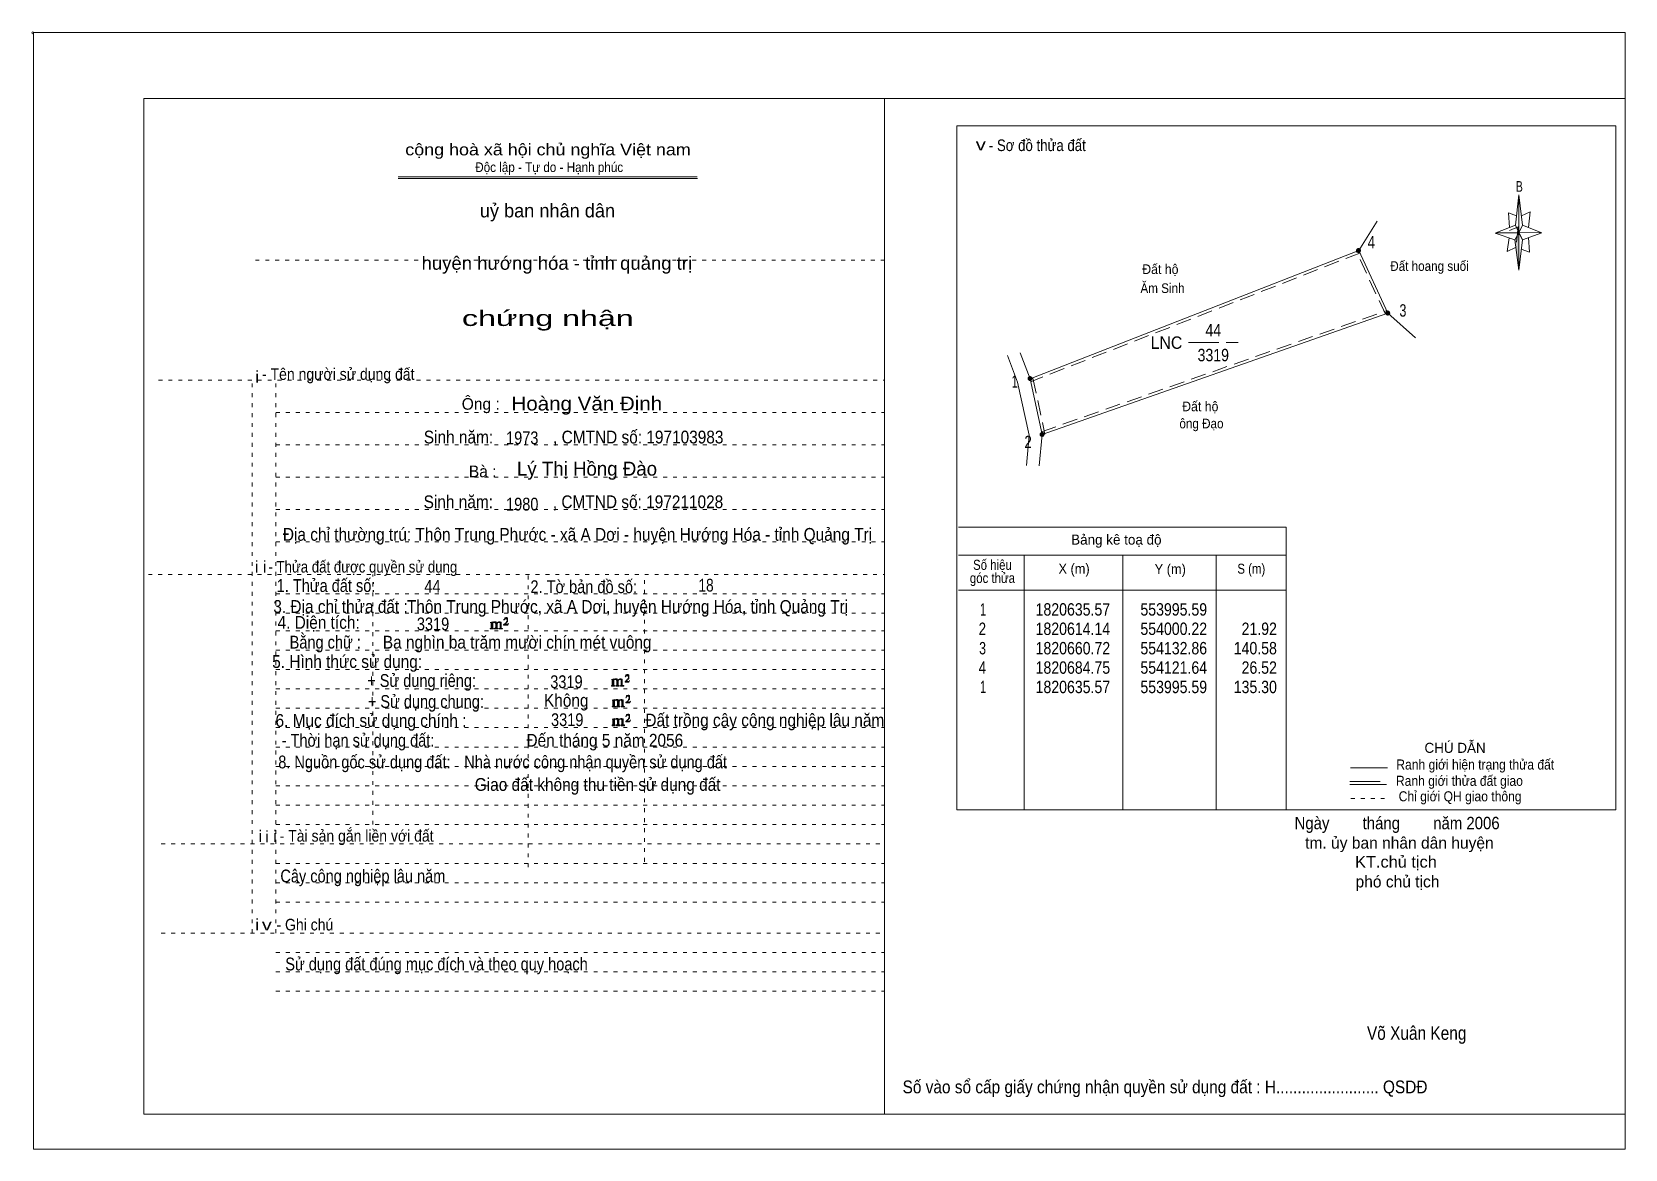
# Model space of a CAD drawing. Header units: centimetres. Extents: x -1.6 to 39.5, y -3.3 to 25.5.
import ezdxf
from ezdxf.enums import TextEntityAlignment as Align

# ---------------------------------------------------------------- set-up
doc = ezdxf.new("R2010")
doc.units = ezdxf.units.CM
doc.header["$LTSCALE"] = 0.13
for name, pattern in [('DOTTED', [1.5, 0.3, -1.2]), ('LONG_DASHED', [7.5, 6, -1.5]), ('MEDIUM_DASHED', [4.5, 3, -1.5])]:
    doc.linetypes.add(name, pattern=pattern)
for name, color, linetype, lineweight in [('1', 7, 'DOTTED', 13), ('10', 7, 'Continuous', 13), ('32', 7, 'LONG_DASHED', 13), ('33', 7, 'LONG_DASHED', 13), ('4', 7, 'Continuous', 13), ('5', 7, 'Continuous', 13), ('50', 7, 'Continuous', 13)]:
    doc.layers.add(name, color=color, linetype=linetype, lineweight=lineweight)
doc.layers.add('2', color=7, linetype='Continuous')
doc.layers.add('30', color=7, linetype='Continuous')

msp = doc.modelspace()

# ---------------------------------------------------------------- hatches: boundary and pattern name
at = {"layer": '32'}
for points in [[(32.685, 19.857, 1), (32.585, 19.857, 1)], [(33.439, 18.242, 1), (33.339, 18.242, 1)], [(24.215, 16.553, 1), (24.115, 16.553, 1)], [(24.526, 15.113, 1), (24.426, 15.113, 1)]]:
    msp.add_hatch(color=256, dxfattribs=at).paths.add_polyline_path(points)
at = {"layer": '5'}
msp.add_hatch(color=256, dxfattribs=at).paths.add_polyline_path([(36.77, 20.31), (36.77, 19.35), (36.67, 20.13)])
at = {"layer": '50'}
for points in [[(10.27, 10.13), (10.27, 10.12), (10.27, 10.11), (10.25, 10.11), (10.24, 10.11), (10.24, 10.1), (10.33, 10.1), (10.33, 10.11), (10.32, 10.11), (10.31, 10.11), (10.31, 10.12), (10.31, 10.13), (10.31, 10.24), (10.31, 10.25), (10.32, 10.26), (10.34, 10.26), (10.35, 10.26), (10.36, 10.26), (10.37, 10.25), (10.39, 10.22), (10.39, 10.13), (10.37, 10.12), (10.37, 10.11), (10.36, 10.11), (10.35, 10.11), (10.35, 10.1), (10.44, 10.1), (10.44, 10.11), (10.43, 10.11), (10.42, 10.11), (10.42, 10.12), (10.42, 10.13), (10.42, 10.24), (10.44, 10.26), (10.45, 10.26), (10.46, 10.26), (10.49, 10.26), (10.49, 10.25), (10.5, 10.24), (10.5, 10.22), (10.5, 10.13), (10.5, 10.12), (10.49, 10.11), (10.49, 10.11), (10.47, 10.11), (10.47, 10.1), (10.56, 10.1), (10.56, 10.11), (10.55, 10.11), (10.54, 10.11), (10.53, 10.12), (10.53, 10.13), (10.53, 10.2), (10.53, 10.25), (10.53, 10.26), (10.52, 10.27), (10.5, 10.28), (10.47, 10.28), (10.46, 10.28), (10.44, 10.27), (10.41, 10.25), (10.41, 10.26), (10.4, 10.28), (10.39, 10.28), (10.37, 10.28), (10.35, 10.28), (10.34, 10.28), (10.32, 10.26), (10.31, 10.26), (10.31, 10.25), (10.31, 10.25), (10.31, 10.26), (10.31, 10.28), (10.24, 10.26), (10.24, 10.26), (10.25, 10.26), (10.27, 10.25), (10.27, 10.24), (10.27, 10.23)], [(10.69, 10.19), (10.72, 10.24), (10.72, 10.24), (10.71, 10.22), (10.69, 10.22), (10.68, 10.22), (10.63, 10.22), (10.66, 10.26), (10.67, 10.27), (10.69, 10.28), (10.69, 10.3), (10.69, 10.32), (10.69, 10.34), (10.69, 10.35), (10.69, 10.37), (10.68, 10.38), (10.67, 10.38), (10.66, 10.39), (10.65, 10.39), (10.63, 10.38), (10.63, 10.38), (10.62, 10.37), (10.61, 10.35), (10.59, 10.33), (10.61, 10.33), (10.61, 10.35), (10.62, 10.35), (10.63, 10.36), (10.65, 10.36), (10.66, 10.36), (10.67, 10.35), (10.68, 10.35), (10.68, 10.32), (10.68, 10.3), (10.66, 10.28), (10.66, 10.26), (10.65, 10.25), (10.59, 10.2), (10.59, 10.19)], [(13.39, 8.66), (13.39, 8.65), (13.39, 8.64), (13.38, 8.64), (13.37, 8.64), (13.37, 8.62), (13.45, 8.62), (13.45, 8.64), (13.44, 8.64), (13.43, 8.64), (13.43, 8.65), (13.43, 8.66), (13.43, 8.77), (13.43, 8.78), (13.44, 8.79), (13.47, 8.79), (13.48, 8.79), (13.49, 8.79), (13.5, 8.78), (13.51, 8.74), (13.51, 8.66), (13.5, 8.65), (13.5, 8.64), (13.49, 8.64), (13.48, 8.64), (13.48, 8.62), (13.57, 8.62), (13.57, 8.64), (13.55, 8.64), (13.54, 8.64), (13.54, 8.65), (13.54, 8.66), (13.54, 8.77), (13.57, 8.79), (13.58, 8.79), (13.59, 8.79), (13.61, 8.79), (13.61, 8.78), (13.62, 8.77), (13.62, 8.74), (13.62, 8.66), (13.62, 8.65), (13.61, 8.64), (13.61, 8.64), (13.6, 8.64), (13.6, 8.62), (13.69, 8.62), (13.69, 8.64), (13.67, 8.64), (13.66, 8.64), (13.65, 8.65), (13.65, 8.66), (13.65, 8.73), (13.65, 8.78), (13.65, 8.79), (13.64, 8.8), (13.62, 8.81), (13.6, 8.81), (13.59, 8.81), (13.57, 8.8), (13.53, 8.78), (13.53, 8.79), (13.52, 8.81), (13.51, 8.81), (13.5, 8.81), (13.48, 8.81), (13.47, 8.81), (13.44, 8.79), (13.43, 8.79), (13.43, 8.78), (13.43, 8.78), (13.43, 8.79), (13.43, 8.81), (13.37, 8.79), (13.37, 8.79), (13.38, 8.79), (13.39, 8.78), (13.39, 8.77), (13.39, 8.76)], [(13.82, 8.72), (13.84, 8.77), (13.84, 8.77), (13.83, 8.74), (13.82, 8.74), (13.81, 8.74), (13.75, 8.74), (13.79, 8.79), (13.8, 8.8), (13.82, 8.81), (13.82, 8.83), (13.82, 8.84), (13.82, 8.87), (13.82, 8.88), (13.82, 8.9), (13.81, 8.91), (13.8, 8.91), (13.79, 8.92), (13.77, 8.92), (13.75, 8.91), (13.75, 8.91), (13.74, 8.9), (13.73, 8.88), (13.72, 8.86), (13.73, 8.86), (13.73, 8.88), (13.74, 8.88), (13.75, 8.89), (13.77, 8.89), (13.79, 8.89), (13.8, 8.88), (13.81, 8.88), (13.81, 8.84), (13.81, 8.83), (13.79, 8.81), (13.79, 8.79), (13.77, 8.78), (13.72, 8.73), (13.72, 8.72)], [(13.41, 8.12), (13.41, 8.11), (13.41, 8.1), (13.4, 8.1), (13.39, 8.1), (13.39, 8.09), (13.48, 8.09), (13.48, 8.1), (13.47, 8.1), (13.45, 8.1), (13.45, 8.11), (13.45, 8.12), (13.45, 8.23), (13.45, 8.24), (13.47, 8.26), (13.49, 8.26), (13.5, 8.26), (13.51, 8.26), (13.52, 8.24), (13.53, 8.21), (13.53, 8.12), (13.52, 8.11), (13.52, 8.1), (13.51, 8.1), (13.5, 8.1), (13.5, 8.09), (13.59, 8.09), (13.59, 8.1), (13.58, 8.1), (13.57, 8.1), (13.57, 8.11), (13.57, 8.12), (13.57, 8.23), (13.59, 8.26), (13.6, 8.26), (13.61, 8.26), (13.63, 8.26), (13.63, 8.24), (13.64, 8.23), (13.64, 8.21), (13.64, 8.12), (13.64, 8.11), (13.63, 8.1), (13.63, 8.1), (13.62, 8.1), (13.62, 8.09), (13.71, 8.09), (13.71, 8.1), (13.7, 8.1), (13.69, 8.1), (13.67, 8.11), (13.67, 8.12), (13.67, 8.2), (13.67, 8.24), (13.67, 8.26), (13.66, 8.27), (13.64, 8.28), (13.62, 8.28), (13.61, 8.28), (13.59, 8.27), (13.55, 8.24), (13.55, 8.26), (13.54, 8.28), (13.53, 8.28), (13.52, 8.28), (13.5, 8.28), (13.49, 8.28), (13.47, 8.26), (13.45, 8.26), (13.45, 8.24), (13.45, 8.24), (13.45, 8.26), (13.45, 8.28), (13.39, 8.26), (13.39, 8.26), (13.4, 8.26), (13.41, 8.24), (13.41, 8.23), (13.41, 8.22)], [(13.84, 8.19), (13.86, 8.23), (13.86, 8.23), (13.85, 8.21), (13.84, 8.21), (13.83, 8.21), (13.77, 8.21), (13.81, 8.26), (13.82, 8.27), (13.84, 8.28), (13.84, 8.3), (13.84, 8.31), (13.84, 8.33), (13.84, 8.34), (13.84, 8.37), (13.83, 8.38), (13.82, 8.38), (13.81, 8.39), (13.8, 8.39), (13.77, 8.38), (13.77, 8.38), (13.76, 8.37), (13.75, 8.34), (13.74, 8.32), (13.75, 8.32), (13.75, 8.34), (13.76, 8.34), (13.77, 8.36), (13.8, 8.36), (13.81, 8.36), (13.82, 8.34), (13.83, 8.34), (13.83, 8.31), (13.83, 8.3), (13.81, 8.28), (13.81, 8.26), (13.8, 8.24), (13.74, 8.2), (13.74, 8.19)], [(13.84, 7.7), (13.86, 7.75), (13.86, 7.75), (13.85, 7.72), (13.84, 7.72), (13.83, 7.72), (13.77, 7.72), (13.81, 7.77), (13.82, 7.78), (13.84, 7.79), (13.84, 7.81), (13.84, 7.82), (13.84, 7.85), (13.84, 7.86), (13.84, 7.88), (13.83, 7.89), (13.82, 7.89), (13.81, 7.9), (13.79, 7.9), (13.77, 7.89), (13.77, 7.89), (13.76, 7.88), (13.75, 7.86), (13.74, 7.84), (13.75, 7.84), (13.75, 7.86), (13.76, 7.86), (13.77, 7.87), (13.79, 7.87), (13.81, 7.87), (13.82, 7.86), (13.83, 7.86), (13.83, 7.82), (13.83, 7.81), (13.81, 7.79), (13.81, 7.77), (13.79, 7.76), (13.74, 7.71), (13.74, 7.7)], [(13.41, 7.64), (13.41, 7.63), (13.41, 7.62), (13.4, 7.62), (13.39, 7.62), (13.39, 7.6), (13.47, 7.6), (13.47, 7.62), (13.46, 7.62), (13.45, 7.62), (13.45, 7.63), (13.45, 7.64), (13.45, 7.75), (13.45, 7.76), (13.46, 7.77), (13.49, 7.77), (13.5, 7.77), (13.51, 7.77), (13.52, 7.76), (13.53, 7.72), (13.53, 7.64), (13.52, 7.63), (13.52, 7.62), (13.51, 7.62), (13.5, 7.62), (13.5, 7.6), (13.59, 7.6), (13.59, 7.62), (13.57, 7.62), (13.56, 7.62), (13.56, 7.63), (13.56, 7.64), (13.56, 7.75), (13.59, 7.77), (13.6, 7.77), (13.61, 7.77), (13.63, 7.77), (13.63, 7.76), (13.64, 7.75), (13.64, 7.72), (13.64, 7.64), (13.64, 7.63), (13.63, 7.62), (13.63, 7.62), (13.62, 7.62), (13.62, 7.6), (13.71, 7.6), (13.71, 7.62), (13.69, 7.62), (13.68, 7.62), (13.67, 7.63), (13.67, 7.64), (13.67, 7.71), (13.67, 7.76), (13.67, 7.77), (13.66, 7.78), (13.64, 7.79), (13.62, 7.79), (13.61, 7.79), (13.59, 7.78), (13.55, 7.76), (13.55, 7.77), (13.54, 7.79), (13.53, 7.79), (13.52, 7.79), (13.5, 7.79), (13.49, 7.79), (13.46, 7.77), (13.45, 7.77), (13.45, 7.76), (13.45, 7.76), (13.45, 7.77), (13.45, 7.79), (13.39, 7.77), (13.39, 7.77), (13.4, 7.77), (13.41, 7.76), (13.41, 7.75), (13.41, 7.74)]]:
    msp.add_hatch(color=256, dxfattribs=at).paths.add_polyline_path(points)

# ---------------------------------------------------------------- linework, layer by layer
at = {"layer": '1', "linetype": 'Continuous'}
for p, q in [((1.31, -2.42), (1.31, 23.78)), ((1.31, 23.78), (39.51, 23.78)), ((20.41, -2.42), (20.41, 23.78)), ((39.51, -2.42), (39.51, 23.78)), ((7.87, 21.76), (15.58, 21.76)), ((7.87, 21.71), (15.59, 21.71)), ((36.67, 20.13), (36.16, 20.3)), ((1.31, -2.42), (39.51, -2.42))]:
    msp.add_line(p, q, dxfattribs=at)
at = {"layer": '1'}
for p, q in [((4.19, 19.61), (20.41, 19.61)), ((1.69, 16.51), (20.41, 16.51)), ((4.11, 2.25), (4.11, 16.51)), ((4.72, 2.25), (4.72, 16.51)), ((4.72, 15.68), (20.41, 15.68)), ((4.72, 14.84), (20.41, 14.84)), ((4.72, 14.01), (20.41, 14.01)), ((4.72, 13.18), (20.41, 13.18)), ((4.72, 12.34), (20.41, 12.34)), ((1.43, 11.5), (20.41, 11.5)), ((7.22, 5.05), (7.22, 11.5)), ((11.22, 3.95), (11.22, 11.5)), ((14.22, 4.09), (14.22, 11.5)), ((4.72, 11), (20.41, 11)), ((4.72, 10.5), (20.41, 10.5)), ((4.72, 10.05), (20.41, 10.05)), ((4.72, 9.55), (20.41, 9.55)), ((4.72, 9.05), (20.41, 9.05)), ((4.72, 8.55), (20.41, 8.55)), ((4.72, 8.05), (20.41, 8.05)), ((4.72, 7.55), (20.41, 7.55)), ((4.72, 7.05), (20.41, 7.05)), ((4.72, 6.55), (20.41, 6.55)), ((4.72, 6.05), (20.41, 6.05)), ((4.72, 5.55), (20.41, 5.55)), ((4.72, 5.05), (20.41, 5.05)), ((1.76, 4.55), (20.41, 4.55)), ((4.72, 4.05), (20.41, 4.05)), ((4.72, 3.55), (20.41, 3.55)), ((4.72, 3.05), (20.41, 3.05)), ((1.76, 2.25), (20.41, 2.25)), ((4.72, 1.75), (20.41, 1.75)), ((4.72, 1.25), (20.41, 1.25)), ((4.72, 0.75), (20.41, 0.75))]:
    msp.add_line(p, q, dxfattribs=at)
at = {"layer": '1', "linetype": 'Continuous'}
msp.add_lwpolyline([(-1.53, -3.32), (39.51, -3.32), (39.51, 25.48), (-1.53, 25.48)], close=True, dxfattribs=at)
msp.add_lwpolyline([(36.68, 19.93), (36.47, 19.83), (36.52, 20.18)], dxfattribs=at)
at = {"layer": '10'}
for p, q in [((32.64, 19.86), (33.12, 20.61)), ((33.39, 18.24), (34.1, 17.6)), ((23.58, 17.15), (23.84, 16.46)), ((23.91, 17.22), (24.17, 16.55)), ((23.84, 16.46), (24.14, 15.09)), ((24.14, 15.09), (24.07, 14.31)), ((24.48, 15.11), (24.4, 14.3))]:
    msp.add_line(p, q, dxfattribs=at)
at = {"layer": '10', "linetype": 'MEDIUM_DASHED'}
for p, q in [((32.67, 19.79), (24.2, 16.48)), ((33.33, 18.21), (32.58, 19.83)), ((24.46, 15.18), (33.37, 18.31)), ((24.24, 16.56), (24.55, 15.12))]:
    msp.add_line(p, q, dxfattribs=at)
at = {"layer": '10'}
msp.add_lwpolyline([(32.64, 19.86), (24.17, 16.55), (24.48, 15.11), (33.39, 18.24)], close=True, dxfattribs=at)
at = {"layer": '32'}
for centre in [(32.635, 19.857), (33.389, 18.242), (24.165, 16.553), (24.476, 15.113)]:
    msp.add_circle(centre, 0.05, dxfattribs=at)
at = {"layer": '33'}
msp.add_line((28.25, 17.48), (29.53, 17.48), dxfattribs=at)
at = {"layer": '4'}
for p, q in [((22.32, 12.72), (30.77, 12.72)), ((30.77, 5.43), (30.77, 12.72)), ((22.32, 12), (30.77, 12)), ((24.01, 5.43), (24.01, 12)), ((26.56, 5.43), (26.56, 12)), ((28.96, 12), (28.96, 5.43)), ((22.32, 11.1), (30.77, 11.1)), ((32.43, 6.51), (33.38, 6.51)), ((32.41, 6.08), (33.36, 6.08))]:
    msp.add_line(p, q, dxfattribs=at)
at = {"layer": '4', "linetype": 'LONG_DASHED'}
msp.add_line((32.41, 6.16), (33.36, 6.16), dxfattribs=at)
at = {"layer": '4', "linetype": 'DOTTED'}
msp.add_line((32.44, 5.72), (33.43, 5.72), dxfattribs=at)
at = {"layer": '4'}
msp.add_lwpolyline([(22.28, 23.07), (39.27, 23.07), (39.27, 5.43), (22.28, 5.43)], close=True, dxfattribs=at)
msp.add_circle((-1.55, 25.47), 0.025, dxfattribs=at)
at = {"layer": '5'}
for p, q in [((36.68, 20.51), (36.77, 21.29)), ((36.86, 20.51), (37.36, 20.31)), ((37.02, 20.19), (37.04, 19.81)), ((36.86, 20.13), (36.77, 19.35)), ((37.04, 19.81), (36.83, 19.89))]:
    msp.add_line(p, q, dxfattribs=at)
for points in [[(36.77, 21.29), (36.86, 20.51), (36.77, 20.31)], [(36.77, 20.31), (36.18, 20.31), (36.68, 20.51), (36.86, 20.13), (37.36, 20.31), (36.77, 20.33)], [(36.77, 20.31), (36.77, 19.35), (36.67, 20.13)]]:
    msp.add_lwpolyline(points, close=True, dxfattribs=at)
for points in [[(36.71, 20.75), (36.5, 20.83), (36.53, 20.45)], [(36.84, 20.75), (37.06, 20.85), (37.02, 20.45)], [(36.77, 20.31), (36.68, 20.51), (36.18, 20.31)], [(36.53, 20.37), (36.75, 20.47), (36.71, 20.07)], [(36.77, 20.31), (36.86, 20.13), (37.36, 20.31)]]:
    msp.add_lwpolyline(points, dxfattribs=at)
at = {"layer": '50'}
for points in [[(10.27, 10.13), (10.27, 10.12), (10.27, 10.11), (10.25, 10.11), (10.24, 10.11), (10.24, 10.1), (10.33, 10.1), (10.33, 10.11), (10.32, 10.11), (10.31, 10.11), (10.31, 10.12), (10.31, 10.13), (10.31, 10.24), (10.31, 10.25), (10.32, 10.26), (10.34, 10.26), (10.35, 10.26), (10.36, 10.26), (10.37, 10.25), (10.39, 10.22), (10.39, 10.13), (10.37, 10.12), (10.37, 10.11), (10.36, 10.11), (10.35, 10.11), (10.35, 10.1), (10.44, 10.1), (10.44, 10.11), (10.43, 10.11), (10.42, 10.11), (10.42, 10.12), (10.42, 10.13), (10.42, 10.24), (10.44, 10.26), (10.45, 10.26), (10.46, 10.26), (10.49, 10.26), (10.49, 10.25), (10.5, 10.24), (10.5, 10.22), (10.5, 10.13), (10.5, 10.12), (10.49, 10.11), (10.49, 10.11), (10.47, 10.11), (10.47, 10.1), (10.56, 10.1), (10.56, 10.11), (10.55, 10.11), (10.54, 10.11), (10.53, 10.12), (10.53, 10.13), (10.53, 10.2), (10.53, 10.25), (10.53, 10.26), (10.52, 10.27), (10.5, 10.28), (10.47, 10.28), (10.46, 10.28), (10.44, 10.27), (10.41, 10.25), (10.41, 10.26), (10.4, 10.28), (10.39, 10.28), (10.37, 10.28), (10.35, 10.28), (10.34, 10.28), (10.32, 10.26), (10.31, 10.26), (10.31, 10.25), (10.31, 10.25), (10.31, 10.26), (10.31, 10.28), (10.24, 10.26), (10.24, 10.26), (10.25, 10.26), (10.27, 10.25), (10.27, 10.24), (10.27, 10.23)], [(10.69, 10.19), (10.72, 10.24), (10.72, 10.24), (10.71, 10.22), (10.69, 10.22), (10.68, 10.22), (10.63, 10.22), (10.66, 10.26), (10.67, 10.27), (10.69, 10.28), (10.69, 10.3), (10.69, 10.32), (10.69, 10.34), (10.69, 10.35), (10.69, 10.37), (10.68, 10.38), (10.67, 10.38), (10.66, 10.39), (10.65, 10.39), (10.63, 10.38), (10.63, 10.38), (10.62, 10.37), (10.61, 10.35), (10.59, 10.33), (10.61, 10.33), (10.61, 10.35), (10.62, 10.35), (10.63, 10.36), (10.65, 10.36), (10.66, 10.36), (10.67, 10.35), (10.68, 10.35), (10.68, 10.32), (10.68, 10.3), (10.66, 10.28), (10.66, 10.26), (10.65, 10.25), (10.59, 10.2), (10.59, 10.19)], [(13.39, 8.66), (13.39, 8.65), (13.39, 8.64), (13.38, 8.64), (13.37, 8.64), (13.37, 8.62), (13.45, 8.62), (13.45, 8.64), (13.44, 8.64), (13.43, 8.64), (13.43, 8.65), (13.43, 8.66), (13.43, 8.77), (13.43, 8.78), (13.44, 8.79), (13.47, 8.79), (13.48, 8.79), (13.49, 8.79), (13.5, 8.78), (13.51, 8.74), (13.51, 8.66), (13.5, 8.65), (13.5, 8.64), (13.49, 8.64), (13.48, 8.64), (13.48, 8.62), (13.57, 8.62), (13.57, 8.64), (13.55, 8.64), (13.54, 8.64), (13.54, 8.65), (13.54, 8.66), (13.54, 8.77), (13.57, 8.79), (13.58, 8.79), (13.59, 8.79), (13.61, 8.79), (13.61, 8.78), (13.62, 8.77), (13.62, 8.74), (13.62, 8.66), (13.62, 8.65), (13.61, 8.64), (13.61, 8.64), (13.6, 8.64), (13.6, 8.62), (13.69, 8.62), (13.69, 8.64), (13.67, 8.64), (13.66, 8.64), (13.65, 8.65), (13.65, 8.66), (13.65, 8.73), (13.65, 8.78), (13.65, 8.79), (13.64, 8.8), (13.62, 8.81), (13.6, 8.81), (13.59, 8.81), (13.57, 8.8), (13.53, 8.78), (13.53, 8.79), (13.52, 8.81), (13.51, 8.81), (13.5, 8.81), (13.48, 8.81), (13.47, 8.81), (13.44, 8.79), (13.43, 8.79), (13.43, 8.78), (13.43, 8.78), (13.43, 8.79), (13.43, 8.81), (13.37, 8.79), (13.37, 8.79), (13.38, 8.79), (13.39, 8.78), (13.39, 8.77), (13.39, 8.76)], [(13.82, 8.72), (13.84, 8.77), (13.84, 8.77), (13.83, 8.74), (13.82, 8.74), (13.81, 8.74), (13.75, 8.74), (13.79, 8.79), (13.8, 8.8), (13.82, 8.81), (13.82, 8.83), (13.82, 8.84), (13.82, 8.87), (13.82, 8.88), (13.82, 8.9), (13.81, 8.91), (13.8, 8.91), (13.79, 8.92), (13.77, 8.92), (13.75, 8.91), (13.75, 8.91), (13.74, 8.9), (13.73, 8.88), (13.72, 8.86), (13.73, 8.86), (13.73, 8.88), (13.74, 8.88), (13.75, 8.89), (13.77, 8.89), (13.79, 8.89), (13.8, 8.88), (13.81, 8.88), (13.81, 8.84), (13.81, 8.83), (13.79, 8.81), (13.79, 8.79), (13.77, 8.78), (13.72, 8.73), (13.72, 8.72)], [(13.41, 8.12), (13.41, 8.11), (13.41, 8.1), (13.4, 8.1), (13.39, 8.1), (13.39, 8.09), (13.48, 8.09), (13.48, 8.1), (13.47, 8.1), (13.45, 8.1), (13.45, 8.11), (13.45, 8.12), (13.45, 8.23), (13.45, 8.24), (13.47, 8.26), (13.49, 8.26), (13.5, 8.26), (13.51, 8.26), (13.52, 8.24), (13.53, 8.21), (13.53, 8.12), (13.52, 8.11), (13.52, 8.1), (13.51, 8.1), (13.5, 8.1), (13.5, 8.09), (13.59, 8.09), (13.59, 8.1), (13.58, 8.1), (13.57, 8.1), (13.57, 8.11), (13.57, 8.12), (13.57, 8.23), (13.59, 8.26), (13.6, 8.26), (13.61, 8.26), (13.63, 8.26), (13.63, 8.24), (13.64, 8.23), (13.64, 8.21), (13.64, 8.12), (13.64, 8.11), (13.63, 8.1), (13.63, 8.1), (13.62, 8.1), (13.62, 8.09), (13.71, 8.09), (13.71, 8.1), (13.7, 8.1), (13.69, 8.1), (13.67, 8.11), (13.67, 8.12), (13.67, 8.2), (13.67, 8.24), (13.67, 8.26), (13.66, 8.27), (13.64, 8.28), (13.62, 8.28), (13.61, 8.28), (13.59, 8.27), (13.55, 8.24), (13.55, 8.26), (13.54, 8.28), (13.53, 8.28), (13.52, 8.28), (13.5, 8.28), (13.49, 8.28), (13.47, 8.26), (13.45, 8.26), (13.45, 8.24), (13.45, 8.24), (13.45, 8.26), (13.45, 8.28), (13.39, 8.26), (13.39, 8.26), (13.4, 8.26), (13.41, 8.24), (13.41, 8.23), (13.41, 8.22)], [(13.84, 8.19), (13.86, 8.23), (13.86, 8.23), (13.85, 8.21), (13.84, 8.21), (13.83, 8.21), (13.77, 8.21), (13.81, 8.26), (13.82, 8.27), (13.84, 8.28), (13.84, 8.3), (13.84, 8.31), (13.84, 8.33), (13.84, 8.34), (13.84, 8.37), (13.83, 8.38), (13.82, 8.38), (13.81, 8.39), (13.8, 8.39), (13.77, 8.38), (13.77, 8.38), (13.76, 8.37), (13.75, 8.34), (13.74, 8.32), (13.75, 8.32), (13.75, 8.34), (13.76, 8.34), (13.77, 8.36), (13.8, 8.36), (13.81, 8.36), (13.82, 8.34), (13.83, 8.34), (13.83, 8.31), (13.83, 8.3), (13.81, 8.28), (13.81, 8.26), (13.8, 8.24), (13.74, 8.2), (13.74, 8.19)], [(13.84, 7.7), (13.86, 7.75), (13.86, 7.75), (13.85, 7.72), (13.84, 7.72), (13.83, 7.72), (13.77, 7.72), (13.81, 7.77), (13.82, 7.78), (13.84, 7.79), (13.84, 7.81), (13.84, 7.82), (13.84, 7.85), (13.84, 7.86), (13.84, 7.88), (13.83, 7.89), (13.82, 7.89), (13.81, 7.9), (13.79, 7.9), (13.77, 7.89), (13.77, 7.89), (13.76, 7.88), (13.75, 7.86), (13.74, 7.84), (13.75, 7.84), (13.75, 7.86), (13.76, 7.86), (13.77, 7.87), (13.79, 7.87), (13.81, 7.87), (13.82, 7.86), (13.83, 7.86), (13.83, 7.82), (13.83, 7.81), (13.81, 7.79), (13.81, 7.77), (13.79, 7.76), (13.74, 7.71), (13.74, 7.7)], [(13.41, 7.64), (13.41, 7.63), (13.41, 7.62), (13.4, 7.62), (13.39, 7.62), (13.39, 7.6), (13.47, 7.6), (13.47, 7.62), (13.46, 7.62), (13.45, 7.62), (13.45, 7.63), (13.45, 7.64), (13.45, 7.75), (13.45, 7.76), (13.46, 7.77), (13.49, 7.77), (13.5, 7.77), (13.51, 7.77), (13.52, 7.76), (13.53, 7.72), (13.53, 7.64), (13.52, 7.63), (13.52, 7.62), (13.51, 7.62), (13.5, 7.62), (13.5, 7.6), (13.59, 7.6), (13.59, 7.62), (13.57, 7.62), (13.56, 7.62), (13.56, 7.63), (13.56, 7.64), (13.56, 7.75), (13.59, 7.77), (13.6, 7.77), (13.61, 7.77), (13.63, 7.77), (13.63, 7.76), (13.64, 7.75), (13.64, 7.72), (13.64, 7.64), (13.64, 7.63), (13.63, 7.62), (13.63, 7.62), (13.62, 7.62), (13.62, 7.6), (13.71, 7.6), (13.71, 7.62), (13.69, 7.62), (13.68, 7.62), (13.67, 7.63), (13.67, 7.64), (13.67, 7.71), (13.67, 7.76), (13.67, 7.77), (13.66, 7.78), (13.64, 7.79), (13.62, 7.79), (13.61, 7.79), (13.59, 7.78), (13.55, 7.76), (13.55, 7.77), (13.54, 7.79), (13.53, 7.79), (13.52, 7.79), (13.5, 7.79), (13.49, 7.79), (13.46, 7.77), (13.45, 7.77), (13.45, 7.76), (13.45, 7.76), (13.45, 7.77), (13.45, 7.79), (13.39, 7.77), (13.39, 7.77), (13.4, 7.77), (13.41, 7.76), (13.41, 7.75), (13.41, 7.74)]]:
    msp.add_lwpolyline(points, close=True, dxfattribs=at)

# ---------------------------------------------------------------- texts
at = {"layer": '1'}
for s, height, width, p in [('cộng hoà xã hội chủ nghĩa Việt nam', 0.3, 1.15, (11.735, 22.31)), ('v', 0.3, 1.3, (22.895, 22.44)), ('- Sơ đồ thửa đất ', 0.3, 0.85, (24.4, 22.42)), ('Độc lập - Tự do - Hạnh phúc', 0.25, 0.9, (11.765, 21.88)), ('chứng nhận', 0.4, 1.55, (11.73, 17.91)), ('- Tên người sử dụng đất', 0.3, 0.9, (6.325, 16.52)), ('- Thửa đất được quyền sử dụng', 0.3, 0.85, (6.96, 11.55)), ('- Tài sản gắn liền với đất ', 0.3, 0.9, (6.85, 4.61)), ('v', 0.3, 1.3, (4.485, 2.32)), ('- Ghi chú', 0.3, 0.9, (5.465, 2.32))]:
    msp.add_text(s, height=height, dxfattribs=dict(at, width=width)).set_placement(p, align=Align.CENTER)
for s, height, p in [('uỷ ban nhân dân', 0.35, (11.72, 20.71)), ('i', 0.3, (4.235, 16.45)), ('i', 0.3, (4.225, 11.55)), ('i', 0.3, (4.425, 11.55)), ('i', 0.3, (4.315, 4.6)), ('i', 0.3, (4.485, 4.59)), ('i', 0.3, (4.695, 4.6)), ('i', 0.3, (4.235, 2.32))]:
    msp.add_text(s, height=height, dxfattribs=at).set_placement(p, align=Align.CENTER)
at = {"layer": '10'}
for s, height, width, p in [('Đất hộ', 0.25, 0.95, (27.525, 19.25)), ('Đất hoang suối', 0.25, 0.9, (34.465, 19.33)), ('Ăm Sinh', 0.25, 0.9, (27.58, 18.76)), ('Đất hộ', 0.25, 0.95, (28.555, 15.71)), ('ông Đạo', 0.25, 0.9, (28.585, 15.27)), ('Võ Xuân Keng', 0.35, 0.85, (34.135, -0.5))]:
    msp.add_text(s, height=height, dxfattribs=dict(at, width=width)).set_placement(p, align=Align.CENTER)
at = {"layer": '2', "width": 0.85}
msp.add_text('44', height=0.33, dxfattribs=at).set_placement((8.755, 11.03), align=Align.CENTER)
at = {"layer": '30'}
for s, width, p in [('1', 0.65, (23.03, 10.44)), ('1820635.57', 0.85, (26.23, 10.44)), ('553995.59', 0.85, (28.73, 10.44)), ('553995.59', 0.85, (28.73, 10.44)), ('2', 0.8, (23.03, 9.94)), ('1820614.14', 0.85, (26.23, 9.94)), ('554000.22', 0.85, (28.73, 9.94)), ('21.92', 0.85, (30.53, 9.94)), ('3', 0.75, (23.03, 9.44)), ('1820660.72', 0.85, (26.23, 9.44)), ('554132.86', 0.85, (28.73, 9.44)), ('140.58', 0.85, (30.53, 9.44)), ('4', 0.8, (23.03, 8.94)), ('1820684.75', 0.85, (26.23, 8.94)), ('554121.64', 0.85, (28.73, 8.94)), ('26.52', 0.85, (30.53, 8.94)), ('1', 0.65, (23.03, 8.44)), ('1820635.57', 0.85, (26.23, 8.44)), ('553995.59', 0.85, (28.73, 8.44)), ('135.30', 0.85, (30.53, 8.44))]:
    msp.add_text(s, height=0.32, dxfattribs=dict(at, width=width)).set_placement(p, align=Align.RIGHT)
at = {"layer": '32'}
for s, width, p in [('4', 0.8, (32.965, 19.91)), ('3', 0.75, (33.78, 18.15)), ('1', 0.65, (23.77, 16.32)), ('2', 0.8, (24.115, 14.76))]:
    msp.add_text(s, height=0.32, dxfattribs=dict(at, width=width)).set_placement(p, align=Align.CENTER)
at = {"layer": '33', "width": 0.85}
for s, p in [('44', (28.89, 17.64)), ('3319', (28.89, 17))]:
    msp.add_text(s, height=0.32, dxfattribs=at).set_placement(p, align=Align.CENTER)
at = {"layer": '33', "width": 0.95}
msp.add_text('LNC', height=0.32, dxfattribs=at).set_placement((28.09, 17.32), align=Align.RIGHT)
at = {"layer": '4'}
for s, p in [('Bảng kê toạ độ', (26.39, 12.27)), ('CHÚ DẪN', (35.125, 6.9))]:
    msp.add_text(s, height=0.2591, dxfattribs=at).set_placement(p, align=Align.CENTER)
for s, width, p in [('góc thửa', 0.85, (23.195, 11.28)), ('Số hiệu', 0.85, (23.195, 11.62)), ('X (m)', 0.95, (25.3, 11.52)), ('Y (m)', 0.95, (27.78, 11.51)), ('S (m)', 0.85, (29.87, 11.52)), ('Ranh giới hiện trạng thửa đất', 0.9, (35.645, 6.47)), ('Ranh giới thửa đất giao ', 0.9, (35.28, 6.05)), ('Chỉ giới QH giao thông', 0.9, (35.255, 5.65))]:
    msp.add_text(s, height=0.2591, dxfattribs=dict(at, width=width)).set_placement(p, align=Align.CENTER)
at = {"layer": '5', "width": 0.75}
msp.add_text('B', height=0.276, dxfattribs=at).set_placement((36.78, 21.37), align=Align.CENTER)
at = {"layer": '50'}
for s, height, width, p in [('  huyện hướng hóa - tỉnh quảng trị', 0.34, 1.05, (11.83, 19.36)), ('Hoàng Văn Định', 0.36, 1.1, (12.735, 15.73)), ('Sinh năm:              , CMTND số: 197103983', 0.33, 0.9, (12.395, 14.88)), ('1973', 0.33, 0.85, (11.07, 14.86)), ('Sinh năm:              , CMTND số: 197211028', 0.33, 0.9, (12.39, 13.21)), ('1980', 0.33, 0.85, (11.07, 13.15)), ('Địa chỉ thường trú: Thôn Trung Phước - xã A Dơi - huyện Hướng Hóa - tỉnh Quảng Trị', 0.33, 0.9, (12.495, 12.37)), ('1. Thửa đất số:  ', 0.33, 0.85, (6.115, 11.05)), ('2. Tờ bản đồ số:  ', 0.33, 0.85, (12.76, 11.02)), ('18', 0.33, 0.8, (15.81, 11.06)), ('3. Địa chỉ thửa đất : ', 0.33, 0.9, (6.44, 10.51)), ('Thôn Trung Phước, xã A Dơi, huyện Hướng Hóa, tỉnh Quảng Trị', 0.33, 0.9, (13.785, 10.51)), ('4. Diện tích: ', 0.33, 0.9, (5.875, 10.1)), ('3319', 0.33, 0.85, (8.77, 10.06)), ('Bằng chữ :', 0.33, 0.85, (5.99, 9.59)), ('Ba nghìn ba trăm mười chín mét vuông', 0.33, 0.9, (10.94, 9.59)), ('5. Hình thức sử dụng:', 0.33, 0.9, (6.555, 9.09)), ('+ Sử dụng riêng:', 0.33, 0.85, (8.475, 8.6)), ('3319', 0.33, 0.85, (12.21, 8.57)), ('+ Sử dụng chung:', 0.33, 0.85, (8.585, 8.06)), ('Không', 0.33, 0.9, (12.205, 8.09)), ('6. Mục đích sử dụng chính :', 0.33, 0.9, (7.17, 7.57)), ('3319', 0.33, 0.85, (12.23, 7.59)), ('Đất trồng cây công nghiệp lâu năm', 0.33, 0.9, (17.325, 7.58)), ('- Thời hạn sử dụng đất:', 0.33, 0.85, (6.835, 7.06)), ('Đến tháng 5 năm 2056', 0.33, 0.9, (13.2, 7.06)), ('8. Nguồn gốc sử dụng đất:', 0.33, 0.85, (7, 6.5)), ('Nhà nước công nhận quyền sử dụng đất ', 0.33, 0.85, (13.015, 6.5)), ('Giao đất không thu tiền sử dụng đất', 0.33, 0.9, (13.015, 5.92)), ('Ngày        tháng        năm 2006', 0.32, 0.9, (33.63, 4.93)), ('KT.chủ tịch', 0.3, 1.05, (33.6, 3.94)), ('Cây công nghiệp lâu năm', 0.33, 0.85, (6.96, 3.56)), ('Sử dụng đất đúng mục đích và theo quy hoạch', 0.33, 0.85, (8.86, 1.29)), ('Số vào sổ cấp giấy chứng nhận quyền sử dụng đất : H........................ QSDĐ', 0.33, 0.9, (27.645, -1.88))]:
    msp.add_text(s, height=height, dxfattribs=dict(at, width=width)).set_placement(p, align=Align.CENTER)
for s, height, p in [('Ông :', 0.3, (10, 15.75)), ('Lý Thị Hồng Đào', 0.36, (12.74, 14.05)), ('Bà :', 0.3, (10.05, 14.01)), ('tm. ủy ban nhân dân huyện ', 0.3, (33.745, 4.43)), ('phó chủ tịch', 0.3, (33.64, 3.43))]:
    msp.add_text(s, height=height, dxfattribs=at).set_placement(p, align=Align.CENTER)

doc.saveas('drawing.dxf')
